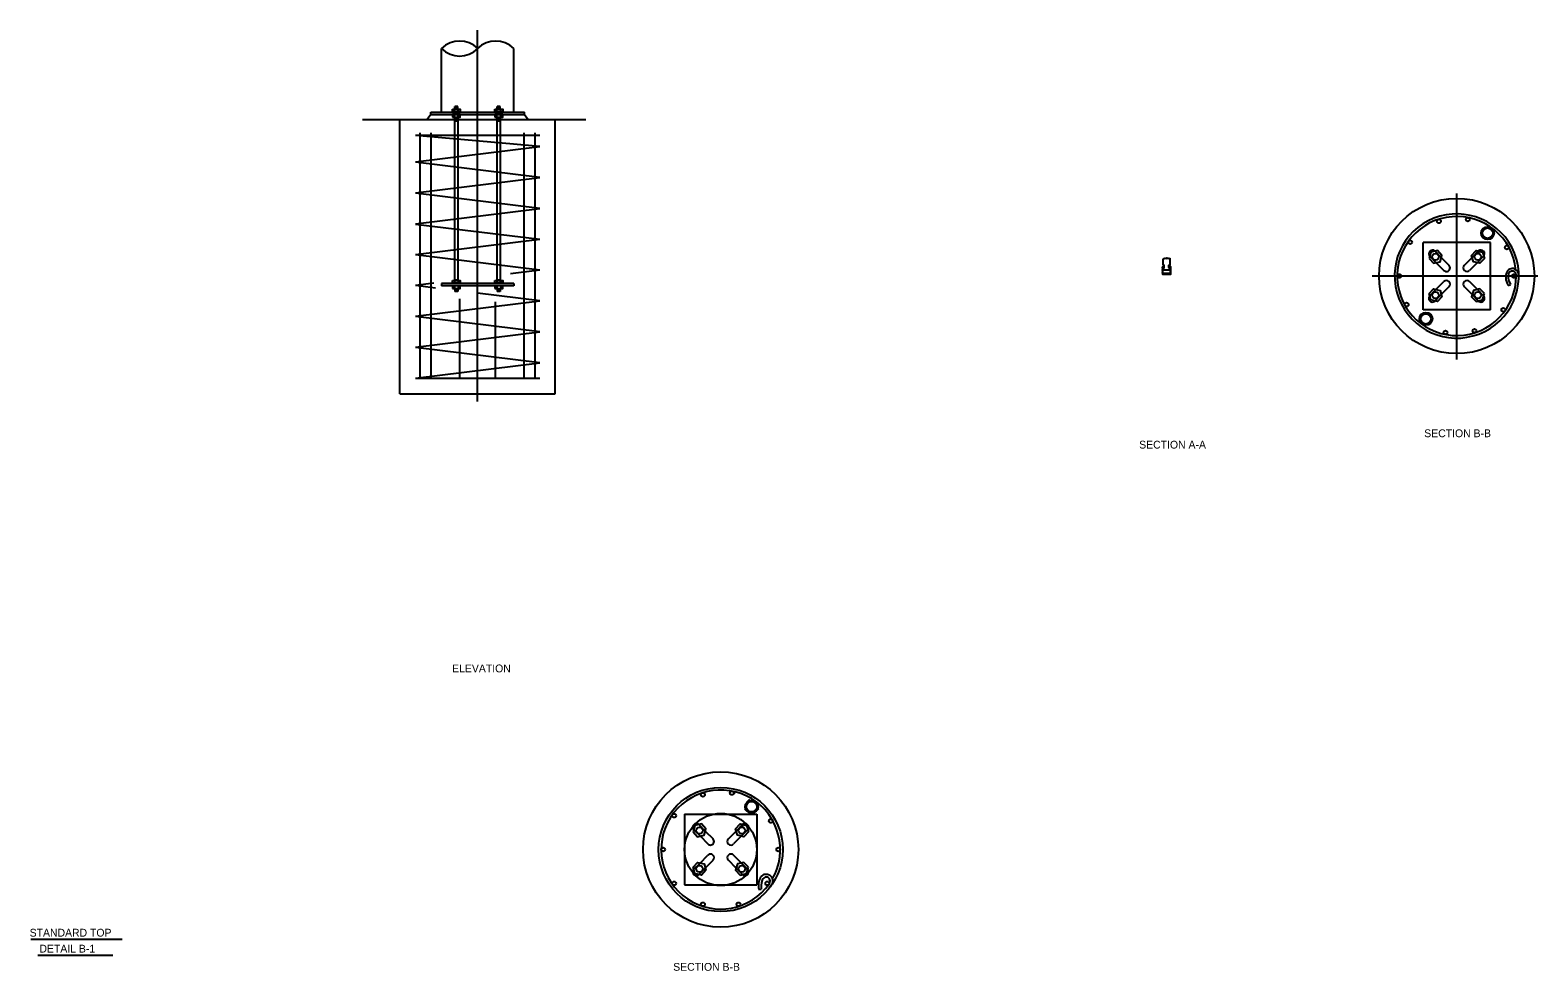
# Model space of a CAD drawing. Extents: x -840.1 to -783.3, y 475 to 498.6.
# Drawn here: x -840.11 to -815.84, y 474.97 to 490.12 of the extents above; entities that cross this region are included whole.
import ezdxf

# ---------------------------------------------------------------- set-up
doc = ezdxf.new("R2010")
doc.units = 0
doc.layers.add('es_DETAIL', color=7, linetype='Continuous')
doc.layers.add('es_NO-PLOT', color=7, linetype='Continuous')

msp = doc.modelspace()

# ---------------------------------------------------------------- linework, layer by layer
at = {"layer": 'es_DETAIL'}
for p, q in [((-833.489, 488.799), (-833.489, 489.822)), ((-832.328, 488.799), (-832.328, 489.822)), ((-833.665, 488.761), (-833.721, 488.68)), ((-833.665, 488.799), (-832.153, 488.799)), ((-833.665, 488.761), (-833.665, 488.799)), ((-833.665, 488.761), (-832.153, 488.761)), ((-833.283, 488.803), (-833.283, 488.845)), ((-833.283, 488.716), (-833.283, 488.758)), ((-833.228, 488.891), (-833.275, 488.891)), ((-833.275, 488.845), (-833.275, 488.891)), ((-833.274, 488.882), (-833.23, 488.882)), ((-833.274, 488.87), (-833.23, 488.87)), ((-833.274, 488.858), (-833.23, 488.858)), ((-833.228, 488.845), (-833.228, 488.891)), ((-833.22, 488.803), (-833.22, 488.845)), ((-833.22, 488.716), (-833.22, 488.758)), ((-832.6, 488.803), (-832.6, 488.845)), ((-832.6, 488.716), (-832.6, 488.758)), ((-832.545, 488.891), (-832.592, 488.891)), ((-832.592, 488.845), (-832.592, 488.891)), ((-832.591, 488.882), (-832.547, 488.882)), ((-832.591, 488.87), (-832.547, 488.87)), ((-832.591, 488.858), (-832.547, 488.858)), ((-832.545, 488.845), (-832.545, 488.891)), ((-832.536, 488.803), (-832.536, 488.845)), ((-832.536, 488.716), (-832.536, 488.758)), ((-832.153, 488.761), (-832.153, 488.799)), ((-832.153, 488.761), (-832.096, 488.68)), ((-834.761, 488.68), (-831.165, 488.68)), ((-834.159, 486.283), (-834.159, 488.68)), ((-833.276, 486.398), (-833.276, 488.715)), ((-833.276, 488.661), (-833.225, 488.661)), ((-833.225, 488.661), (-833.276, 488.661)), ((-833.274, 488.71), (-833.225, 488.71)), ((-833.274, 488.705), (-833.226, 488.705)), ((-833.225, 486.398), (-833.225, 488.715)), ((-832.592, 486.398), (-832.592, 488.715)), ((-832.592, 488.661), (-832.542, 488.661)), ((-832.542, 488.661), (-832.592, 488.661)), ((-832.591, 488.71), (-832.542, 488.71)), ((-832.591, 488.705), (-832.543, 488.705)), ((-832.542, 486.042), (-832.542, 488.715)), ((-831.659, 486.233), (-831.659, 488.68)), ((-833.909, 488.43), (-831.909, 488.43)), ((-833.909, 488.428), (-831.909, 488.25)), ((-833.909, 488.001), (-831.909, 488.247)), ((-833.836, 486.35), (-833.836, 488.465)), ((-833.659, 484.513), (-833.659, 488.465)), ((-832.159, 484.513), (-832.159, 488.465)), ((-831.982, 486.35), (-831.982, 488.465)), ((-833.909, 487.997), (-831.909, 487.751)), ((-833.909, 487.501), (-831.909, 487.747)), ((-833.909, 487.497), (-831.909, 487.251)), ((-817.151, 484.816), (-817.151, 487.49)), ((-833.909, 487.001), (-831.909, 487.247)), ((-833.909, 486.997), (-831.909, 486.751)), ((-833.909, 486.504), (-831.909, 486.751)), ((-816.609, 486.702), (-817.692, 486.702)), ((-817.692, 485.618), (-817.692, 486.702)), ((-817.502, 486.563), (-817.399, 486.458)), ((-816.8, 486.563), (-816.903, 486.458)), ((-816.609, 485.618), (-816.609, 486.702)), ((-834.159, 484.263), (-834.159, 486.35)), ((-833.909, 486.504), (-831.909, 486.258)), ((-833.836, 484.513), (-833.836, 486.35)), ((-833.276, 486.087), (-833.276, 486.398)), ((-833.225, 486.087), (-833.225, 486.398)), ((-832.592, 486.087), (-832.592, 486.398)), ((-832.542, 486.087), (-832.542, 486.398)), ((-831.982, 484.513), (-831.982, 486.35)), ((-831.659, 484.263), (-831.659, 486.35)), ((-821.889, 486.299), (-821.878, 486.31)), ((-821.889, 486.303), (-821.882, 486.31)), ((-821.888, 486.305), (-821.888, 486.196)), ((-821.866, 486.31), (-821.883, 486.31)), ((-821.878, 486.301), (-821.87, 486.31)), ((-821.876, 486.338), (-821.876, 486.439)), ((-821.875, 486.337), (-821.859, 486.337)), ((-821.875, 486.301), (-821.866, 486.31)), ((-821.87, 486.297), (-821.862, 486.306)), ((-821.87, 486.294), (-821.861, 486.303)), ((-821.861, 486.295), (-821.861, 486.305)), ((-821.858, 486.295), (-821.858, 486.336)), ((-821.783, 486.295), (-821.783, 486.336)), ((-821.782, 486.337), (-821.765, 486.337)), ((-821.78, 486.3), (-821.77, 486.31)), ((-821.78, 486.303), (-821.774, 486.31)), ((-821.78, 486.305), (-821.78, 486.295)), ((-821.778, 486.293), (-821.762, 486.31)), ((-821.757, 486.31), (-821.774, 486.31)), ((-821.767, 486.301), (-821.758, 486.31)), ((-821.764, 486.338), (-821.764, 486.446)), ((-821.761, 486.298), (-821.753, 486.306)), ((-821.761, 486.295), (-821.753, 486.303)), ((-821.752, 486.196), (-821.752, 486.305)), ((-817.581, 486.477), (-817.484, 486.378)), ((-817.484, 486.378), (-817.357, 486.25)), ((-817.399, 486.458), (-817.274, 486.331)), ((-816.903, 486.458), (-817.028, 486.331)), ((-816.818, 486.378), (-816.944, 486.25)), ((-816.721, 486.477), (-816.818, 486.378)), ((-816.772, 486.506), (-816.806, 486.538)), ((-833.283, 486.087), (-833.283, 486.044)), ((-833.274, 486.098), (-833.226, 486.098)), ((-833.274, 486.093), (-833.225, 486.093)), ((-833.22, 486.087), (-833.22, 486.044)), ((-832.6, 486.087), (-832.6, 486.044)), ((-832.591, 486.098), (-832.543, 486.098)), ((-832.591, 486.093), (-832.542, 486.093)), ((-832.536, 486.087), (-832.536, 486.044)), ((-832.382, 486.2), (-831.909, 486.258)), ((-821.889, 486.291), (-821.88, 486.3)), ((-821.889, 486.287), (-821.88, 486.296)), ((-821.889, 486.279), (-821.88, 486.287)), ((-821.889, 486.275), (-821.88, 486.284)), ((-821.889, 486.267), (-821.88, 486.275)), ((-821.889, 486.263), (-821.88, 486.272)), ((-821.889, 486.255), (-821.88, 486.263)), ((-821.889, 486.251), (-821.88, 486.26)), ((-821.889, 486.243), (-821.88, 486.251)), ((-821.889, 486.239), (-821.88, 486.248)), ((-821.889, 486.231), (-821.88, 486.239)), ((-821.889, 486.227), (-821.88, 486.236)), ((-821.889, 486.219), (-821.88, 486.227)), ((-821.889, 486.215), (-821.88, 486.224)), ((-821.889, 486.207), (-821.88, 486.215)), ((-821.889, 486.203), (-821.88, 486.212)), ((-821.888, 486.195), (-821.88, 486.203)), ((-821.887, 486.193), (-821.88, 486.2)), ((-821.883, 486.191), (-821.757, 486.191)), ((-821.88, 486.202), (-821.88, 486.299)), ((-821.88, 486.191), (-821.872, 486.199)), ((-821.877, 486.301), (-821.872, 486.301)), ((-821.763, 486.199), (-821.877, 486.199)), ((-821.877, 486.191), (-821.869, 486.199)), ((-821.876, 486.261), (-821.876, 486.292)), ((-821.875, 486.26), (-821.765, 486.26)), ((-821.873, 486.293), (-821.87, 486.29)), ((-821.87, 486.299), (-821.87, 486.295)), ((-821.868, 486.191), (-821.86, 486.199)), ((-821.867, 486.293), (-821.864, 486.293)), ((-821.865, 486.191), (-821.857, 486.199)), ((-821.856, 486.191), (-821.848, 486.199)), ((-821.853, 486.191), (-821.845, 486.199)), ((-821.844, 486.191), (-821.836, 486.199)), ((-821.841, 486.191), (-821.833, 486.199)), ((-821.832, 486.191), (-821.824, 486.199)), ((-821.829, 486.191), (-821.821, 486.199)), ((-821.82, 486.191), (-821.812, 486.199)), ((-821.817, 486.191), (-821.809, 486.199)), ((-821.808, 486.191), (-821.8, 486.199)), ((-821.805, 486.191), (-821.797, 486.199)), ((-821.796, 486.191), (-821.788, 486.199)), ((-821.793, 486.191), (-821.785, 486.199)), ((-821.784, 486.191), (-821.776, 486.199)), ((-821.781, 486.191), (-821.773, 486.199)), ((-821.777, 486.293), (-821.774, 486.293)), ((-821.775, 486.293), (-821.771, 486.297)), ((-821.772, 486.191), (-821.764, 486.199)), ((-821.771, 486.295), (-821.771, 486.299)), ((-821.767, 486.293), (-821.771, 486.29)), ((-821.769, 486.301), (-821.763, 486.301)), ((-821.769, 486.191), (-821.753, 486.207)), ((-821.764, 486.261), (-821.764, 486.292)), ((-821.761, 486.299), (-821.761, 486.202)), ((-821.761, 486.286), (-821.753, 486.295)), ((-821.761, 486.283), (-821.753, 486.291)), ((-821.761, 486.274), (-821.753, 486.283)), ((-821.761, 486.271), (-821.753, 486.279)), ((-821.761, 486.262), (-821.753, 486.271)), ((-821.761, 486.259), (-821.753, 486.267)), ((-821.761, 486.25), (-821.753, 486.259)), ((-821.761, 486.247), (-821.753, 486.255)), ((-821.761, 486.238), (-821.753, 486.247)), ((-821.761, 486.235), (-821.753, 486.243)), ((-821.761, 486.226), (-821.753, 486.235)), ((-821.761, 486.223), (-821.753, 486.231)), ((-821.761, 486.214), (-821.753, 486.223)), ((-821.761, 486.211), (-821.753, 486.219)), ((-821.761, 486.202), (-821.753, 486.211)), ((-821.76, 486.191), (-821.753, 486.199)), ((-821.757, 486.191), (-821.753, 486.195)), ((-815.845, 486.16), (-818.51, 486.16)), ((-817.484, 485.942), (-817.357, 486.07)), ((-816.818, 485.942), (-816.944, 486.07)), ((-833.909, 486.012), (-833.615, 486.048)), ((-833.909, 486.012), (-833.585, 485.972)), ((-832.325, 486.042), (-833.492, 486.042)), ((-833.492, 486.042), (-833.492, 486.003)), ((-832.325, 486.003), (-833.492, 486.003)), ((-833.283, 486), (-833.283, 485.957)), ((-833.275, 485.957), (-833.275, 485.912)), ((-833.228, 485.912), (-833.275, 485.912)), ((-833.274, 485.95), (-833.23, 485.95)), ((-833.274, 485.944), (-833.23, 485.944)), ((-833.274, 485.938), (-833.23, 485.938)), ((-833.274, 485.932), (-833.23, 485.932)), ((-833.274, 485.926), (-833.23, 485.926)), ((-833.274, 485.921), (-833.23, 485.921)), ((-833.274, 485.916), (-833.23, 485.916)), ((-833.228, 485.957), (-833.228, 485.912)), ((-833.22, 486), (-833.22, 485.957)), ((-832.909, 485.888), (-831.909, 485.765)), ((-832.6, 486), (-832.6, 485.957)), ((-832.592, 485.957), (-832.592, 485.912)), ((-832.545, 485.912), (-832.592, 485.912)), ((-832.591, 485.95), (-832.547, 485.95)), ((-832.591, 485.944), (-832.547, 485.944)), ((-832.591, 485.938), (-832.547, 485.938)), ((-832.591, 485.932), (-832.547, 485.932)), ((-832.591, 485.926), (-832.547, 485.926)), ((-832.591, 485.921), (-832.547, 485.921)), ((-832.591, 485.916), (-832.547, 485.916)), ((-832.545, 485.957), (-832.545, 485.912)), ((-832.536, 486), (-832.536, 485.957)), ((-832.325, 486.042), (-832.325, 486.003)), ((-817.581, 485.843), (-817.484, 485.942)), ((-817.502, 485.757), (-817.399, 485.862)), ((-817.399, 485.862), (-817.274, 485.989)), ((-816.903, 485.862), (-817.028, 485.989)), ((-816.8, 485.757), (-816.903, 485.862)), ((-816.721, 485.843), (-816.818, 485.942)), ((-816.321, 486.006), (-816.285, 486.026)), ((-833.909, 485.515), (-831.909, 485.762)), ((-833.195, 484.513), (-833.195, 485.795)), ((-832.622, 484.513), (-832.622, 485.745)), ((-816.609, 485.618), (-817.692, 485.618)), ((-833.909, 485.512), (-831.909, 485.265)), ((-833.909, 485.015), (-831.909, 485.262)), ((-833.909, 485.012), (-831.909, 484.765)), ((-833.909, 484.515), (-831.909, 484.762)), ((-833.909, 484.513), (-831.909, 484.513)), ((-834.159, 484.263), (-831.659, 484.263)), ((-828.795, 477.814), (-828.763, 477.846)), ((-828.574, 477.542), (-828.61, 477.576)), ((-828.574, 477.69), (-828.527, 477.737)), ((-828.427, 477.542), (-828.382, 477.589)), ((-829.578, 477.494), (-828.416, 477.494)), ((-829.578, 477.494), (-829.578, 476.36)), ((-829.348, 477.329), (-829.245, 477.224)), ((-828.646, 477.329), (-828.749, 477.224)), ((-828.416, 477.494), (-828.416, 476.36)), ((-828.212, 477.408), (-828.181, 477.44)), ((-829.427, 477.243), (-829.33, 477.144)), ((-829.33, 477.144), (-829.204, 477.016)), ((-829.245, 477.224), (-829.12, 477.097)), ((-828.749, 477.224), (-828.874, 477.097)), ((-828.664, 477.144), (-828.79, 477.016)), ((-828.567, 477.243), (-828.664, 477.144)), ((-828.618, 477.272), (-828.652, 477.304)), ((-829.427, 476.609), (-829.33, 476.708)), ((-829.348, 476.523), (-829.245, 476.628)), ((-829.33, 476.708), (-829.204, 476.836)), ((-829.245, 476.628), (-829.12, 476.755)), ((-828.749, 476.628), (-828.874, 476.755)), ((-828.664, 476.708), (-828.79, 476.836)), ((-828.646, 476.523), (-828.749, 476.628)), ((-828.567, 476.609), (-828.664, 476.708)), ((-829.578, 476.36), (-828.416, 476.36)), ((-828.384, 476.282), (-828.343, 476.288))]:
    msp.add_line(p, q, dxfattribs=at)
for points in [[(-832.909, 484.141), (-832.909, 490.119)], [(-817.596, 486.444), (-817.523, 486.366), (-817.419, 486.391), (-817.389, 486.493), (-817.462, 486.571), (-817.566, 486.546), (-817.596, 486.444)], [(-816.705, 486.444), (-816.779, 486.366), (-816.882, 486.391), (-816.913, 486.493), (-816.84, 486.571), (-816.736, 486.546), (-816.705, 486.444)], [(-817.596, 485.876), (-817.523, 485.954), (-817.419, 485.929), (-817.389, 485.827), (-817.462, 485.749), (-817.566, 485.774), (-817.596, 485.876)], [(-816.705, 485.876), (-816.779, 485.954), (-816.882, 485.929), (-816.913, 485.827), (-816.84, 485.749), (-816.736, 485.774), (-816.705, 485.876)], [(-829.442, 477.21), (-829.369, 477.132), (-829.265, 477.157), (-829.235, 477.259), (-829.308, 477.337), (-829.412, 477.312), (-829.442, 477.21)], [(-828.552, 477.21), (-828.625, 477.132), (-828.729, 477.157), (-828.759, 477.259), (-828.686, 477.337), (-828.582, 477.312), (-828.552, 477.21)], [(-829.442, 476.642), (-829.369, 476.719), (-829.265, 476.695), (-829.235, 476.592), (-829.308, 476.515), (-829.412, 476.54), (-829.442, 476.642)], [(-828.552, 476.642), (-828.625, 476.719), (-828.729, 476.695), (-828.759, 476.592), (-828.686, 476.515), (-828.582, 476.54), (-828.552, 476.642)]]:
    msp.add_lwpolyline(points, dxfattribs=at)
for points in [[(-833.314, 488.845), (-833.188, 488.845), (-833.188, 488.802), (-833.314, 488.802)], [(-833.314, 488.715), (-833.188, 488.715), (-833.188, 488.758), (-833.314, 488.758)], [(-832.631, 488.845), (-832.505, 488.845), (-832.505, 488.802), (-832.631, 488.802)], [(-832.631, 488.715), (-832.505, 488.715), (-832.505, 488.758), (-832.631, 488.758)], [(-833.314, 486.087), (-833.188, 486.087), (-833.188, 486.044), (-833.314, 486.044)], [(-832.631, 486.087), (-832.505, 486.087), (-832.505, 486.044), (-832.631, 486.044)], [(-833.314, 485.957), (-833.188, 485.957), (-833.188, 486), (-833.314, 486)], [(-832.631, 485.957), (-832.505, 485.957), (-832.505, 486), (-832.631, 486)]]:
    msp.add_lwpolyline(points, close=True, dxfattribs=at)
for centre, radius in [((-817.151, 486.16), 1.25), ((-817.437, 487.042), 0.0312), ((-816.971, 487.07), 0.0312), ((-816.654, 486.85), 0.104), ((-816.654, 486.85), 0.0833), ((-817.901, 486.705), 0.0312), ((-816.344, 486.62), 0.0312), ((-817.492, 486.469), 0.053), ((-816.809, 486.469), 0.053), ((-818.078, 486.16), 0.0312), ((-816.224, 486.16), 0.0312), ((-817.492, 485.852), 0.053), ((-816.809, 485.852), 0.053), ((-817.957, 485.7), 0.0312), ((-817.647, 485.47), 0.104), ((-816.401, 485.615), 0.0312), ((-817.647, 485.47), 0.0833), ((-817.331, 485.25), 0.0312), ((-816.864, 485.278), 0.0312), ((-828.997, 476.926), 1.25), ((-828.997, 476.926), 1), ((-829.283, 477.808), 0.0312), ((-829.283, 477.808), 0.0312), ((-828.817, 477.836), 0.0312), ((-828.817, 477.836), 0.0312), ((-828.5, 477.616), 0.104), ((-828.5, 477.616), 0.0833), ((-829.747, 477.471), 0.0313), ((-829.747, 477.471), 0.0312), ((-828.997, 476.926), 0.581), ((-828.19, 477.386), 0.0312), ((-828.19, 477.386), 0.0312), ((-829.339, 477.234), 0.053), ((-828.655, 477.234), 0.053), ((-829.924, 476.926), 0.0312), ((-829.924, 476.926), 0.0312), ((-828.07, 476.926), 0.0312), ((-828.07, 476.926), 0.0312), ((-829.339, 476.617), 0.053), ((-828.655, 476.617), 0.053), ((-829.747, 476.381), 0.0312), ((-829.747, 476.381), 0.0312), ((-828.247, 476.381), 0.0312), ((-828.247, 476.381), 0.0312), ((-829.283, 476.044), 0.0312), ((-829.283, 476.044), 0.0312), ((-828.71, 476.044), 0.0312), ((-828.71, 476.044), 0.0312)]:
    msp.add_circle(centre, radius, dxfattribs=at)
for centre, radius, start, end in [((-833.199, 489.531), 0.412, 45.1353, 134.8647), ((-832.619, 489.531), 0.412, 45.1353, 134.8647), ((-833.199, 490.114), 0.412, 225.1353, 314.8647), ((-817.151, 486.16), 1, 21.6934, 20.6944), ((-817.151, 486.16), 0.958, 6.0006, 359.9997), ((-817.541, 486.52), 0.0585, 47.3716, 227.3716), ((-816.76, 486.52), 0.0585, 312.6284, 132.6284), ((-817.151, 486.16), 1.25, 20.4163, 21.6934), ((-821.883, 486.305), 0.00509, 90, 180), ((-821.875, 486.338), 0.000849, 180, 270), ((-821.866, 486.305), 0.00509, 0, 90), ((-821.859, 486.336), 0.000849, 0, 90), ((-821.782, 486.336), 0.000849, 90, 180), ((-821.774, 486.305), 0.00509, 90, 180), ((-821.765, 486.338), 0.000849, 270, 360), ((-821.757, 486.305), 0.00509, 0, 90), ((-817.316, 486.291), 0.0584, 224.0486, 44.0486), ((-816.986, 486.291), 0.0584, 135.9514, 315.9514), ((-817.151, 486.16), 1, 20.6944, 21.6934), ((-821.883, 486.196), 0.00509, 180, 270), ((-821.877, 486.299), 0.00255, 90, 180), ((-821.877, 486.202), 0.00255, 180, 270), ((-821.875, 486.292), 0.0017, 47.2148, 180), ((-821.875, 486.261), 0.000849, 180, 270), ((-821.872, 486.299), 0.00255, 0, 90), ((-821.865, 486.295), 0.00719, 223.4827, 4.7748), ((-821.867, 486.295), 0.00255, 180, 270), ((-821.864, 486.295), 0.00255, 270, 360), ((-821.776, 486.295), 0.00719, 175.2252, 316.5173), ((-821.777, 486.295), 0.00255, 180, 270), ((-821.774, 486.295), 0.00255, 270, 0), ((-821.769, 486.299), 0.00255, 90, 180), ((-821.766, 486.292), 0.0017, 0, 132.7852), ((-821.765, 486.261), 0.000849, 270, 360), ((-821.763, 486.299), 0.00255, 0, 90), ((-821.763, 486.202), 0.00255, 270, 360), ((-821.757, 486.196), 0.00509, 270, 360), ((-817.316, 486.029), 0.0584, 315.9514, 135.9514), ((-816.986, 486.029), 0.0584, 44.0486, 224.0486), ((-817.541, 485.8), 0.0585, 132.6284, 312.6284), ((-816.76, 485.8), 0.0585, 227.3716, 47.3716), ((-828.997, 476.926), 0.958, 330.1228, 324.8428), ((-829.388, 477.286), 0.0585, 47.3716, 227.3716), ((-828.606, 477.286), 0.0585, 312.6284, 132.6284), ((-829.162, 477.056), 0.0584, 224.0486, 44.0486), ((-828.832, 477.056), 0.0584, 135.9514, 315.9514), ((-829.162, 476.795), 0.0584, 315.9514, 135.9514), ((-828.832, 476.795), 0.0584, 44.0486, 224.0486), ((-829.388, 476.566), 0.0585, 132.6284, 312.6284), ((-828.606, 476.566), 0.0585, 227.3716, 47.3716)]:
    msp.add_arc(centre, radius, start, end, dxfattribs=at)
for points, degree in [([(-821.876, 486.439), (-821.866, 486.431), (-821.866, 486.449), (-821.858, 486.436), (-821.843, 486.454), (-821.831, 486.437), (-821.813, 486.457), (-821.813, 486.441), (-821.791, 486.456), (-821.783, 486.435), (-821.776, 486.45), (-821.769, 486.442), (-821.764, 486.446)], 3), ([(-816.151, 486.16), (-816.149, 486.207), (-816.196, 486.275), (-816.276, 486.288), (-816.36, 486.241), (-816.373, 486.098), (-816.321, 486.006)], 3), ([(-816.193, 486.151), (-816.188, 486.191), (-816.218, 486.236), (-816.269, 486.245), (-816.321, 486.215), (-816.33, 486.107), (-816.285, 486.026)], 3), ([(-828.19, 476.332), (-828.148, 476.393), (-828.168, 476.488), (-828.244, 476.531), (-828.339, 476.516), (-828.401, 476.386), (-828.384, 476.282)], 2), ([(-828.213, 476.374), (-828.195, 476.41), (-828.208, 476.462), (-828.252, 476.488), (-828.311, 476.478), (-828.357, 476.38), (-828.343, 476.288)], 3)]:
    msp.add_open_spline(points, degree=degree, dxfattribs=at)
at = {"layer": 'es_NO-PLOT'}
for p, q in [((-840.101, 475.482), (-838.631, 475.482)), ((-839.987, 475.225), (-838.781, 475.225))]:
    msp.add_line(p, q, dxfattribs=at)

# ---------------------------------------------------------------- texts
for s, p in [('SECTION B-B', (-817.673, 483.565)), ('SECTION A-A', (-822.261, 483.382)), ('ELEVATION', (-833.319, 479.779)), ('STANDARD TOP', (-840.119, 475.524)), ('DETAIL B-1', (-839.962, 475.267)), ('SECTION B-B', (-829.761, 474.974))]:
    msp.add_text(s, height=0.1257, dxfattribs=at).set_placement(p)

doc.saveas('drawing.dxf')
